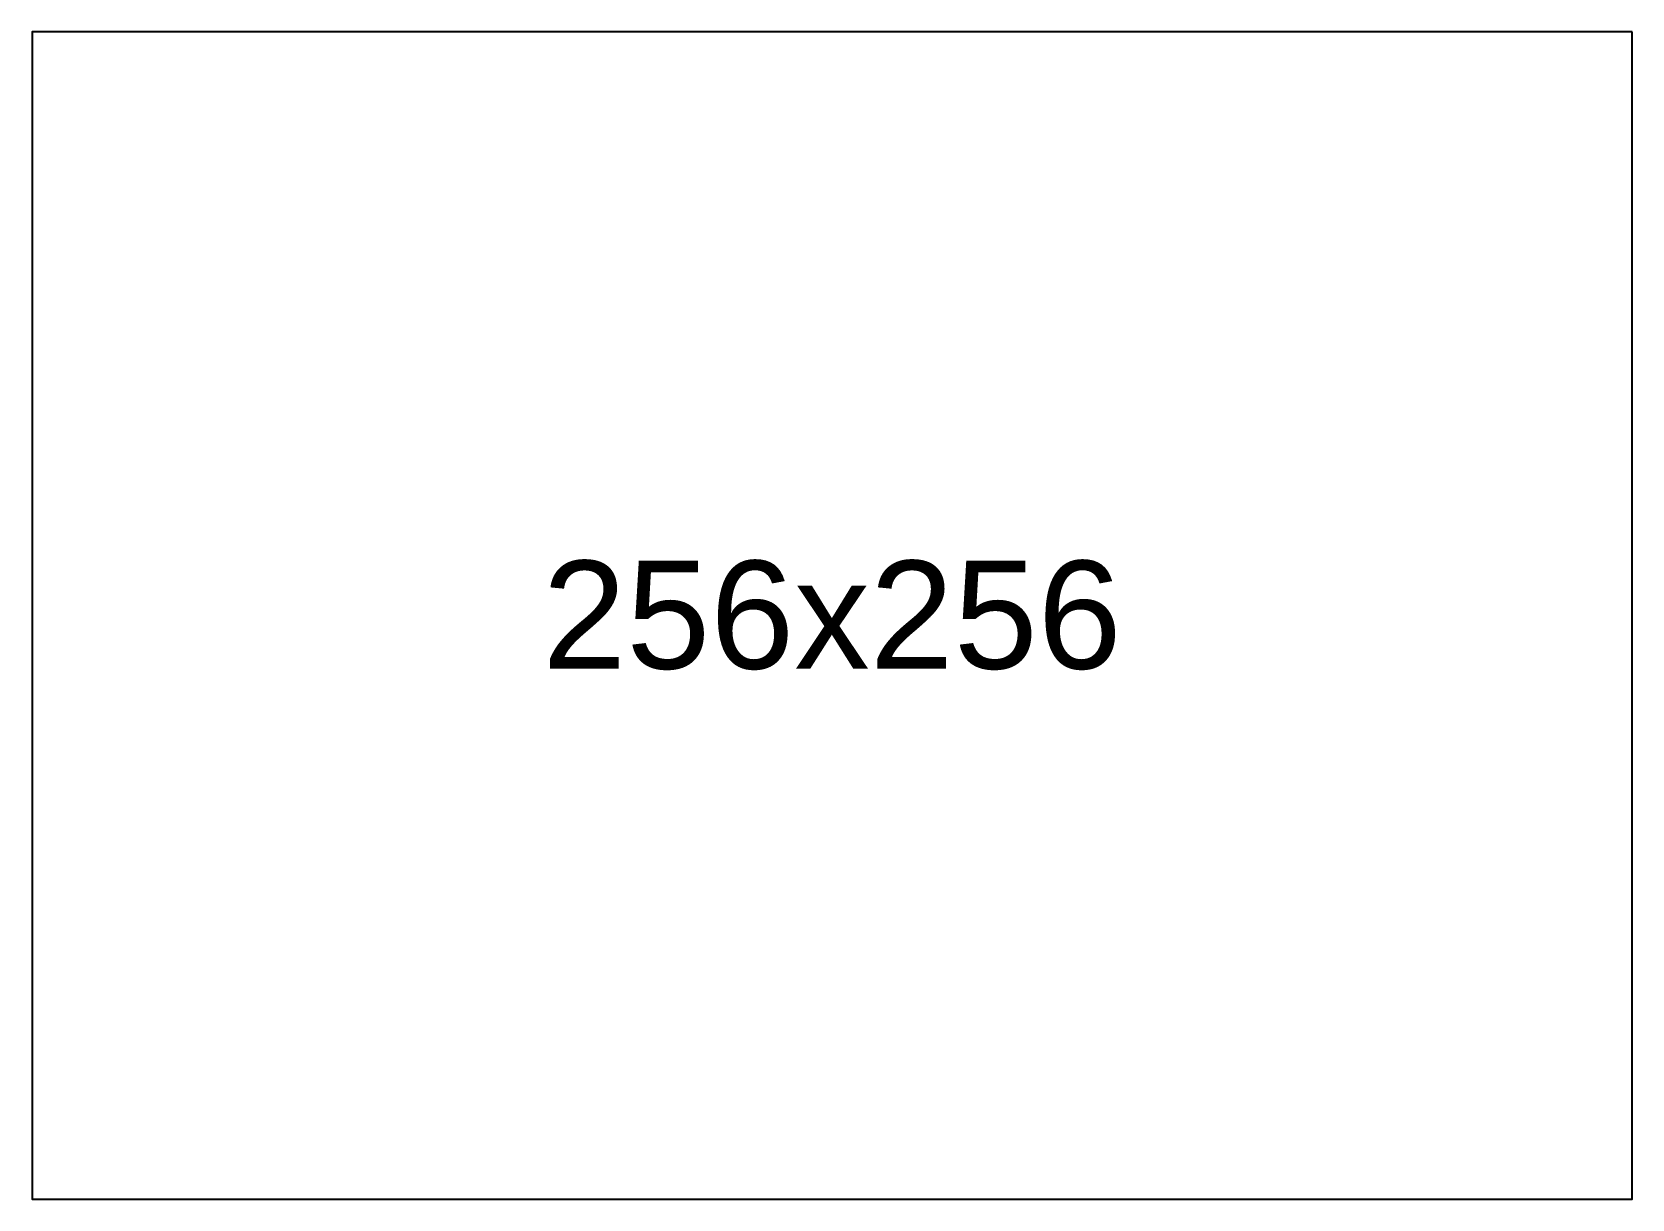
# Model space of a CAD drawing. Header units: millimetres. Extents: x 30 to 770, y 30 to 570.
import ezdxf

# ---------------------------------------------------------------- set-up
doc = ezdxf.new("R2010")
doc.units = ezdxf.units.MM
doc.layers.get('0').update_dxf_attribs({"color": 252})
doc.styles.get("Standard").update_dxf_attribs({"font": 'arial.ttf'})

msp = doc.modelspace()

# ---------------------------------------------------------------- linework, layer by layer
at = {"color": 1, "elevation": 50}
msp.add_lwpolyline([(770, 570), (30, 570), (30, 30), (770, 30)], close=True, dxfattribs=at)

# ---------------------------------------------------------------- texts
at = {"insert": (400, 300, 55), "char_height": 50, "width": 740, "attachment_point": 5}
msp.add_mtext('\\C5;256x256', dxfattribs=at)

doc.saveas('drawing.dxf')
